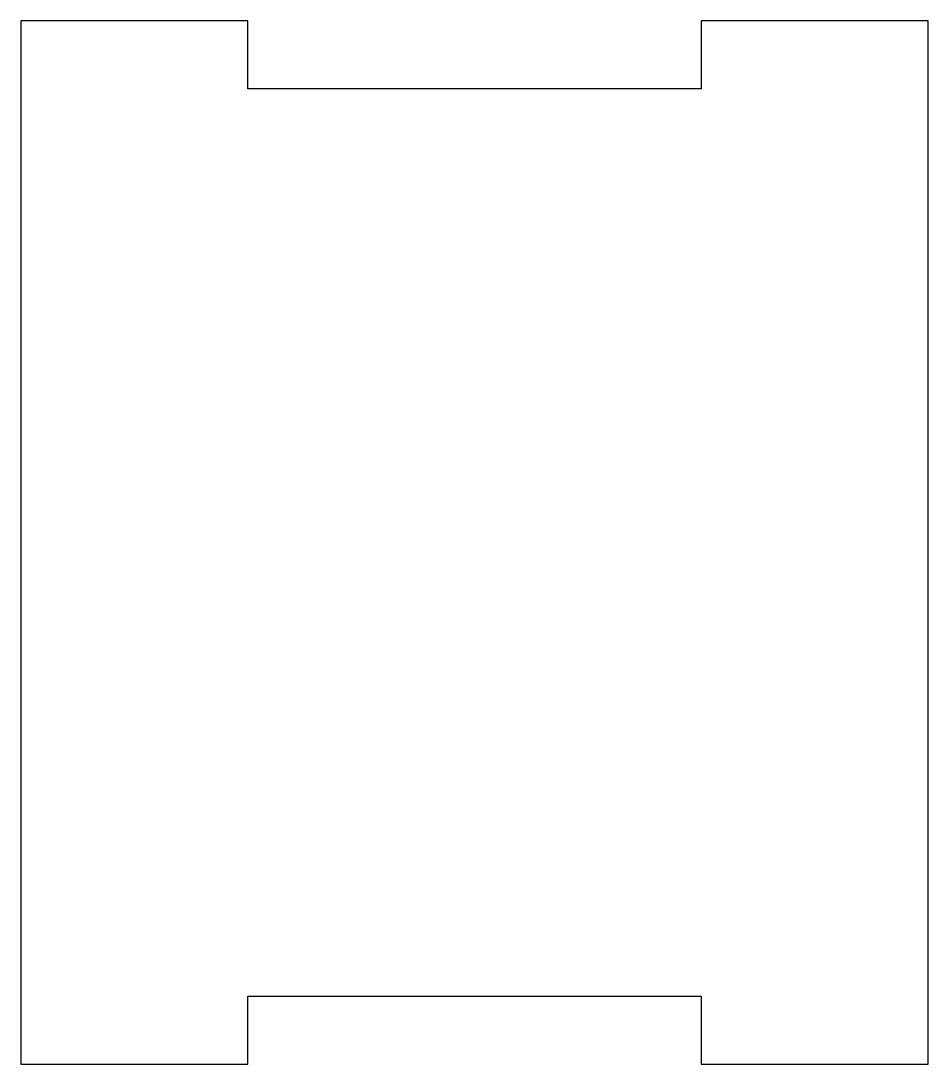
# Model space of a CAD drawing. Header units: millimetres. Extents: x -40 to 0, y -3 to 43.
import ezdxf

# ---------------------------------------------------------------- set-up
doc = ezdxf.new("R2010")
doc.units = ezdxf.units.MM

msp = doc.modelspace()

# ---------------------------------------------------------------- linework, layer by layer
msp.add_lwpolyline([(-30, 43), (-40, 43), (-40, -3), (-30, -3), (-30, 0), (-10, 0), (-10, -3), (0, -3), (0, 43), (-10, 43), (-10, 40), (-30, 40)], close=True)

doc.saveas('drawing.dxf')
